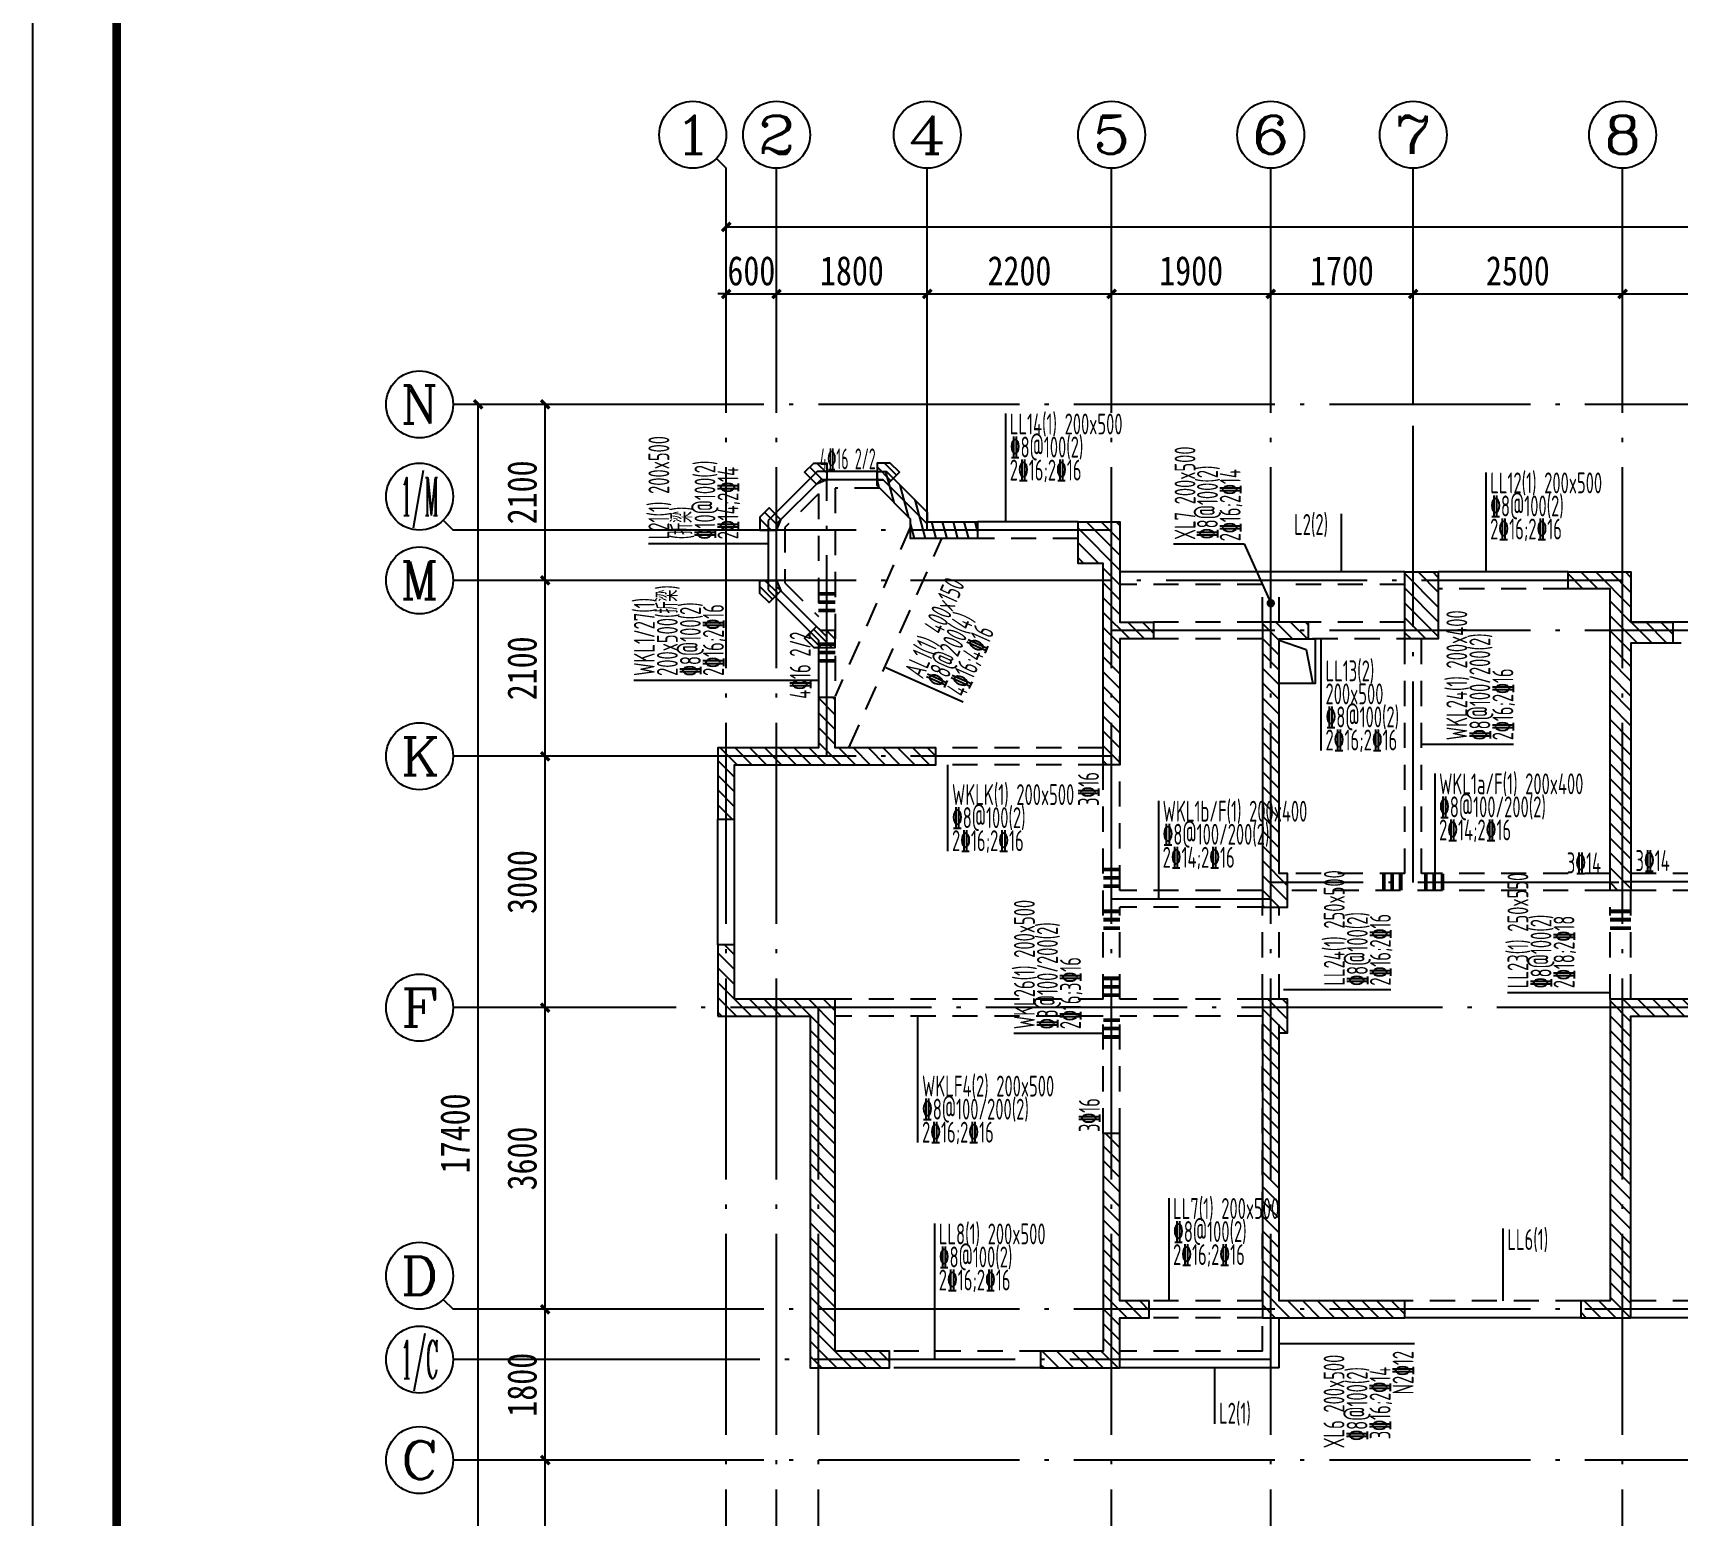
# Model space of a CAD drawing. Extents: x -144902 to 588294, y -160863 to 65494.
# Drawn here: x 528894 to 548533, y -58069 to -40368 of the extents above; entities that cross this region are included whole.
import ezdxf
from ezdxf.enums import TextEntityAlignment as Align

# ---------------------------------------------------------------- set-up
doc = ezdxf.new("R2010")
doc.units = 0
doc.header["$LTSCALE"] = 100
doc.linetypes.add('3', pattern=[5, 3, -2])
doc.linetypes.add('ACAD_ISO04W100', pattern=[30.5, 24, -3, 0.5, -3])
doc.layers.get('0').update_dxf_attribs({"linetype": 'CONTINUOUS'})
doc.layers.get('Defpoints').update_dxf_attribs({"linetype": 'CONTINUOUS'})
for name, color, linetype in [('1508', 2, 'CONTINUOUS'), ('AXIS', 3, 'CONTINUOUS'), ('AXIS_TEXT', 7, 'CONTINUOUS'), ('DOTE', 253, 'ACAD_ISO04W100'), ('GZ', 7, 'CONTINUOUS'), ('HATCH', 254, 'CONTINUOUS'), ('HIDE_BEAMDIMLOCAL', 7, 'CONTINUOUS'), ('HIDE_BEAMDIMMASS', 2, 'CONTINUOUS'), ('P排气道', 232, 'CONTINUOUS'), ('S_BEAMDIMLOCAL', 7, 'CONTINUOUS'), ('S_BEAMDIMMASS', 2, 'CONTINUOUS'), ('tk', 7, 'CONTINUOUS'), ('梁', 4, 'CONTINUOUS'), ('梁虚线', 134, '3'), ('次梁箍筋', 1, 'CONTINUOUS'), ('砼墙', 3, 'CONTINUOUS'), ('门', 174, 'CONTINUOUS'), ('门虚线', 174, '3')]:
    doc.layers.add(name, color=color, linetype=linetype)
doc.styles.add('_HZTXT', font='complex.shx', dxfattribs={"width": 0.7, "bigfont": 'tssdchn.shx'})
doc.styles.add('COMPLEX', font='COMPLEX')
doc.styles.add('DIM_FONT', font='SIMHEI.TTF', dxfattribs={"width": 0.8})
doc.styles.get("Standard").update_dxf_attribs({"font": 'tssdeng.shx', "width": 0.7, "bigfont": 'tssdchn.shx'})
doc.dimstyles.new('_TCH_ARCH&&100', dxfattribs={"dimtxt": 350, "dimasz": 100, "dimexe": 250, "dimexo": 300, "dimgap": 100, "dimtad": 1, "dimdec": 0, "dimzin": 0, "dimdsep": 46, "dimtxsty": 'DIM_FONT', "dimblk": 'ARCHTICK', "dimcen": 0.09, "dimclrt": 7, "dimazin": 2, "dimtfac": 1, "dimtdec": 0, "dimtix": 1, "dimtmove": 2, "dimatfit": 3, "dimfxl": 1, "dimtolj": 1, "dimtzin": 0, "dimarcsym": 0})
pattern_1 = [(135, (163394.02, 96408.73), (88.38835, 88.38835), [])]

# ---------------------------------------------------------------- blocks, each defined once
blk = doc.blocks.new('A1tk')
at = {"layer": 'tk', "color": 5}
blk.add_lwpolyline([(0, 0), (0, 59400), (84100, 59400), (84100, 0)], close=True, dxfattribs=at)
at = {"layer": 'tk', "const_width": 100}
blk.add_lwpolyline([(2500, 1000), (83100, 1000), (83100, 58400), (2500, 58400)], close=True, dxfattribs=at)
blk = doc.blocks.new('_ArchTick')
at = {"color": 0, "linetype": 'ByBlock', "const_width": 0.4}
blk.add_lwpolyline([(-0.5, -0.5), (0.5, 0.5)], dxfattribs=at)
blk = doc.blocks.new('*D1490')
at = {"layer": 'AXIS', "color": 0, "lineweight": -2}
for p, q in [((2761, 9475), (1650, 9475)), ((1900, 6475), (1900, 9475)), ((2761, 6475), (1650, 6475))]:
    blk.add_line(p, q, dxfattribs=at)
at = {"layer": 'Defpoints', "color": 0}
for p in [(1900, 9475), (3061, 9475), (3061, 6475)]:
    blk.add_point(p, dxfattribs=at)
at = {"layer": 'AXIS', "color": 0, "lineweight": -2, "xscale": 100, "yscale": 100, "zscale": 100}
for p, rotation in [((1900, 9475), 90), ((1900, 6475), 270)]:
    blk.add_blockref('_ArchTick', p, dxfattribs=dict(at, rotation=rotation))
at = {"layer": 'AXIS', "color": 7, "insert": (1625, 7975), "char_height": 350, "attachment_point": 5, "rotation": 90, "style": 'DIM_FONT'}
blk.add_mtext('\\A1;3000', dxfattribs=at)
blk = doc.blocks.new('*D1491')
at = {"layer": 'AXIS', "color": 0, "lineweight": -2}
for p, q in [((2761, 11275), (1650, 11275)), ((1900, 9475), (1900, 11275)), ((2761, 9475), (1650, 9475))]:
    blk.add_line(p, q, dxfattribs=at)
at = {"layer": 'Defpoints', "color": 0}
for p in [(1900, 11275), (3061, 11275), (3061, 9475)]:
    blk.add_point(p, dxfattribs=at)
at = {"layer": 'AXIS', "color": 0, "lineweight": -2, "xscale": 100, "yscale": 100, "zscale": 100}
for p, rotation in [((1900, 11275), 90), ((1900, 9475), 270)]:
    blk.add_blockref('_ArchTick', p, dxfattribs=dict(at, rotation=rotation))
at = {"layer": 'AXIS', "color": 7, "insert": (1625, 10375), "char_height": 350, "attachment_point": 5, "rotation": 90, "style": 'DIM_FONT'}
blk.add_mtext('\\A1;1800', dxfattribs=at)
blk = doc.blocks.new('*D1492')
at = {"layer": 'AXIS', "color": 0, "lineweight": -2}
for p, q in [((2761, 14875), (1650, 14875)), ((1900, 11275), (1900, 14875)), ((2761, 11275), (1650, 11275))]:
    blk.add_line(p, q, dxfattribs=at)
at = {"layer": 'Defpoints', "color": 0}
for p in [(1900, 14875), (3061, 14875), (3061, 11275)]:
    blk.add_point(p, dxfattribs=at)
at = {"layer": 'AXIS', "color": 0, "lineweight": -2, "xscale": 100, "yscale": 100, "zscale": 100}
for p, rotation in [((1900, 14875), 90), ((1900, 11275), 270)]:
    blk.add_blockref('_ArchTick', p, dxfattribs=dict(at, rotation=rotation))
at = {"layer": 'AXIS', "color": 7, "insert": (1625, 13075), "char_height": 350, "attachment_point": 5, "rotation": 90, "style": 'DIM_FONT'}
blk.add_mtext('\\A1;3600', dxfattribs=at)
blk = doc.blocks.new('*D1493')
at = {"layer": 'AXIS', "color": 0, "lineweight": -2}
for p, q in [((2761, 17875), (1650, 17875)), ((1900, 14875), (1900, 17875)), ((2761, 14875), (1650, 14875))]:
    blk.add_line(p, q, dxfattribs=at)
at = {"layer": 'Defpoints', "color": 0}
for p in [(1900, 17875), (3061, 17875), (3061, 14875)]:
    blk.add_point(p, dxfattribs=at)
at = {"layer": 'AXIS', "color": 0, "lineweight": -2, "xscale": 100, "yscale": 100, "zscale": 100}
for p, rotation in [((1900, 17875), 90), ((1900, 14875), 270)]:
    blk.add_blockref('_ArchTick', p, dxfattribs=dict(at, rotation=rotation))
at = {"layer": 'AXIS', "color": 7, "insert": (1625, 16375), "char_height": 350, "attachment_point": 5, "rotation": 90, "style": 'DIM_FONT'}
blk.add_mtext('\\A1;3000', dxfattribs=at)
blk = doc.blocks.new('*D1494')
at = {"layer": 'AXIS', "color": 0, "lineweight": -2}
for p, q in [((2761, 19975), (1650, 19975)), ((1900, 17875), (1900, 19975)), ((2761, 17875), (1650, 17875))]:
    blk.add_line(p, q, dxfattribs=at)
at = {"layer": 'Defpoints', "color": 0}
for p in [(1900, 19975), (3061, 19975), (3061, 17875)]:
    blk.add_point(p, dxfattribs=at)
at = {"layer": 'AXIS', "color": 0, "lineweight": -2, "xscale": 100, "yscale": 100, "zscale": 100}
for p, rotation in [((1900, 19975), 90), ((1900, 17875), 270)]:
    blk.add_blockref('_ArchTick', p, dxfattribs=dict(at, rotation=rotation))
at = {"layer": 'AXIS', "color": 7, "insert": (1625, 18925), "char_height": 350, "attachment_point": 5, "rotation": 90, "style": 'DIM_FONT'}
blk.add_mtext('\\A1;2100', dxfattribs=at)
blk = doc.blocks.new('*D1495')
at = {"layer": 'AXIS', "color": 0, "lineweight": -2}
for p, q in [((2761, 22075), (1650, 22075)), ((1900, 19975), (1900, 22075)), ((2761, 19975), (1650, 19975))]:
    blk.add_line(p, q, dxfattribs=at)
at = {"layer": 'Defpoints', "color": 0}
for p in [(1900, 22075), (3061, 22075), (3061, 19975)]:
    blk.add_point(p, dxfattribs=at)
at = {"layer": 'AXIS', "color": 0, "lineweight": -2, "xscale": 100, "yscale": 100, "zscale": 100}
for p, rotation in [((1900, 22075), 90), ((1900, 19975), 270)]:
    blk.add_blockref('_ArchTick', p, dxfattribs=dict(at, rotation=rotation))
at = {"layer": 'AXIS', "color": 7, "insert": (1625, 21025), "char_height": 350, "attachment_point": 5, "rotation": 90, "style": 'DIM_FONT'}
blk.add_mtext('\\A1;2100', dxfattribs=at)
blk = doc.blocks.new('*D1496')
at = {"layer": 'AXIS', "color": 0, "lineweight": -2}
for p, q in [((2761, 22075), (850, 22075)), ((1100, 4675), (1100, 22075)), ((2761, 4675), (850, 4675))]:
    blk.add_line(p, q, dxfattribs=at)
at = {"layer": 'Defpoints', "color": 0}
for p in [(1100, 22075), (3061, 22075, 0), (3061, 4675)]:
    blk.add_point(p, dxfattribs=at)
at = {"layer": 'AXIS', "color": 0, "lineweight": -2, "xscale": 100, "yscale": 100, "zscale": 100}
for p, rotation in [((1100, 22075), 90), ((1100, 4675), 270)]:
    blk.add_blockref('_ArchTick', p, dxfattribs=dict(at, rotation=rotation))
at = {"layer": 'AXIS', "color": 7, "insert": (825, 13375), "char_height": 350, "attachment_point": 5, "rotation": 90, "style": 'DIM_FONT'}
blk.add_mtext('\\A1;17400', dxfattribs=at)
blk = doc.blocks.new('*D1517')
at = {"layer": 'AXIS', "color": 0, "lineweight": -2}
for p, q in [((14761, 22375), (14761, 23643)), ((17761, 22375), (17761, 23643)), ((14761, 23393), (17761, 23393))]:
    blk.add_line(p, q, dxfattribs=at)
at = {"layer": 'Defpoints', "color": 0}
for p in [(17761, 23393), (14761, 22075), (17761, 22075)]:
    blk.add_point(p, dxfattribs=at)
at = {"layer": 'AXIS', "color": 0, "lineweight": -2, "xscale": 100, "yscale": 100, "zscale": 100, "rotation": 180}
blk.add_blockref('_ArchTick', (14761, 23393), dxfattribs=at)
at = {"layer": 'AXIS', "color": 0, "lineweight": -2, "xscale": 100, "yscale": 100, "zscale": 100}
blk.add_blockref('_ArchTick', (17761, 23393), dxfattribs=at)
at = {"layer": 'AXIS', "color": 7, "insert": (16261, 23668), "char_height": 350, "attachment_point": 5, "style": 'DIM_FONT'}
blk.add_mtext('\\A1;3000', dxfattribs=at)
blk = doc.blocks.new('*D1518')
at = {"layer": 'AXIS', "color": 0, "lineweight": -2}
for p, q in [((12261, 22375), (12261, 23643)), ((14761, 22375), (14761, 23643)), ((12261, 23393), (14761, 23393))]:
    blk.add_line(p, q, dxfattribs=at)
at = {"layer": 'Defpoints', "color": 0}
for p in [(14761, 23393), (12261, 22075), (14761, 22075)]:
    blk.add_point(p, dxfattribs=at)
at = {"layer": 'AXIS', "color": 0, "lineweight": -2, "xscale": 100, "yscale": 100, "zscale": 100, "rotation": 180}
blk.add_blockref('_ArchTick', (12261, 23393), dxfattribs=at)
at = {"layer": 'AXIS', "color": 0, "lineweight": -2, "xscale": 100, "yscale": 100, "zscale": 100}
blk.add_blockref('_ArchTick', (14761, 23393), dxfattribs=at)
at = {"layer": 'AXIS', "color": 7, "insert": (13511, 23668), "char_height": 350, "attachment_point": 5, "style": 'DIM_FONT'}
blk.add_mtext('\\A1;2500', dxfattribs=at)
blk = doc.blocks.new('*D1519')
at = {"layer": 'AXIS', "color": 0, "lineweight": -2}
for p, q in [((10561, 22375), (10561, 23643)), ((12261, 22375), (12261, 23643)), ((10561, 23393), (12261, 23393))]:
    blk.add_line(p, q, dxfattribs=at)
at = {"layer": 'Defpoints', "color": 0}
for p in [(12261, 23393), (10561, 22075), (12261, 22075)]:
    blk.add_point(p, dxfattribs=at)
at = {"layer": 'AXIS', "color": 0, "lineweight": -2, "xscale": 100, "yscale": 100, "zscale": 100, "rotation": 180}
blk.add_blockref('_ArchTick', (10561, 23393), dxfattribs=at)
at = {"layer": 'AXIS', "color": 0, "lineweight": -2, "xscale": 100, "yscale": 100, "zscale": 100}
blk.add_blockref('_ArchTick', (12261, 23393), dxfattribs=at)
at = {"layer": 'AXIS', "color": 7, "insert": (11411, 23668), "char_height": 350, "attachment_point": 5, "style": 'DIM_FONT'}
blk.add_mtext('\\A1;1700', dxfattribs=at)
blk = doc.blocks.new('*D1520')
at = {"layer": 'AXIS', "color": 0, "lineweight": -2}
for p, q in [((8661, 22375), (8661, 23643)), ((10561, 22375), (10561, 23643)), ((8661, 23393), (10561, 23393))]:
    blk.add_line(p, q, dxfattribs=at)
at = {"layer": 'Defpoints', "color": 0}
for p in [(10561, 23393), (8661, 22075), (10561, 22075)]:
    blk.add_point(p, dxfattribs=at)
at = {"layer": 'AXIS', "color": 0, "lineweight": -2, "xscale": 100, "yscale": 100, "zscale": 100, "rotation": 180}
blk.add_blockref('_ArchTick', (8661, 23393), dxfattribs=at)
at = {"layer": 'AXIS', "color": 0, "lineweight": -2, "xscale": 100, "yscale": 100, "zscale": 100}
blk.add_blockref('_ArchTick', (10561, 23393), dxfattribs=at)
at = {"layer": 'AXIS', "color": 7, "insert": (9611, 23668), "char_height": 350, "attachment_point": 5, "style": 'DIM_FONT'}
blk.add_mtext('\\A1;1900', dxfattribs=at)
blk = doc.blocks.new('*D1521')
at = {"layer": 'AXIS', "color": 0, "lineweight": -2}
for p, q in [((6461, 22375), (6461, 23643)), ((8661, 22375), (8661, 23643)), ((6461, 23393), (8661, 23393))]:
    blk.add_line(p, q, dxfattribs=at)
at = {"layer": 'Defpoints', "color": 0}
for p in [(8661, 23393), (6461, 22075), (8661, 22075)]:
    blk.add_point(p, dxfattribs=at)
at = {"layer": 'AXIS', "color": 0, "lineweight": -2, "xscale": 100, "yscale": 100, "zscale": 100, "rotation": 180}
blk.add_blockref('_ArchTick', (6461, 23393), dxfattribs=at)
at = {"layer": 'AXIS', "color": 0, "lineweight": -2, "xscale": 100, "yscale": 100, "zscale": 100}
blk.add_blockref('_ArchTick', (8661, 23393), dxfattribs=at)
at = {"layer": 'AXIS', "color": 7, "insert": (7561, 23668), "char_height": 350, "attachment_point": 5, "style": 'DIM_FONT'}
blk.add_mtext('\\A1;2200', dxfattribs=at)
blk = doc.blocks.new('*D1522')
at = {"layer": 'AXIS', "color": 0, "lineweight": -2}
for p, q in [((4661, 22375), (4661, 23643)), ((6461, 22375), (6461, 23643)), ((4661, 23393), (6461, 23393))]:
    blk.add_line(p, q, dxfattribs=at)
at = {"layer": 'Defpoints', "color": 0}
for p in [(6461, 23393), (4661, 22075), (6461, 22075)]:
    blk.add_point(p, dxfattribs=at)
at = {"layer": 'AXIS', "color": 0, "lineweight": -2, "xscale": 100, "yscale": 100, "zscale": 100, "rotation": 180}
blk.add_blockref('_ArchTick', (4661, 23393), dxfattribs=at)
at = {"layer": 'AXIS', "color": 0, "lineweight": -2, "xscale": 100, "yscale": 100, "zscale": 100}
blk.add_blockref('_ArchTick', (6461, 23393), dxfattribs=at)
at = {"layer": 'AXIS', "color": 7, "insert": (5561, 23668), "char_height": 350, "attachment_point": 5, "style": 'DIM_FONT'}
blk.add_mtext('\\A1;1800', dxfattribs=at)
blk = doc.blocks.new('*D1523')
at = {"layer": 'AXIS', "color": 0, "lineweight": -2}
for p, q in [((4061, 22375), (4061, 23643)), ((4661, 22375), (4661, 23643)), ((4061, 23393), (3961, 23393)), ((4061, 23393), (4661, 23393)), ((4661, 23393), (4761, 23393))]:
    blk.add_line(p, q, dxfattribs=at)
at = {"layer": 'Defpoints', "color": 0}
for p in [(4661, 23393), (4061, 22075), (4661, 22075)]:
    blk.add_point(p, dxfattribs=at)
at = {"layer": 'AXIS', "color": 0, "lineweight": -2, "xscale": 100, "yscale": 100, "zscale": 100}
blk.add_blockref('_ArchTick', (4061, 23393), dxfattribs=at)
at = {"layer": 'AXIS', "color": 0, "lineweight": -2, "xscale": 100, "yscale": 100, "zscale": 100, "rotation": 180}
blk.add_blockref('_ArchTick', (4661, 23393), dxfattribs=at)
at = {"layer": 'AXIS', "color": 7, "insert": (4361, 23668), "char_height": 350, "attachment_point": 5, "style": 'DIM_FONT'}
blk.add_mtext('\\A1;600', dxfattribs=at)
blk = doc.blocks.new('*D1524')
at = {"layer": 'AXIS', "color": 0, "lineweight": -2}
for p, q in [((4061, 22375), (4061, 24443)), ((43161, 22375), (43161, 24443)), ((4061, 24193), (43161, 24193))]:
    blk.add_line(p, q, dxfattribs=at)
at = {"layer": 'Defpoints', "color": 0}
for p in [(43161, 24193), (4061, 22075), (43161, 22075)]:
    blk.add_point(p, dxfattribs=at)
at = {"layer": 'AXIS', "color": 0, "lineweight": -2, "xscale": 100, "yscale": 100, "zscale": 100, "rotation": 180}
blk.add_blockref('_ArchTick', (4061, 24193), dxfattribs=at)
at = {"layer": 'AXIS', "color": 0, "lineweight": -2, "xscale": 100, "yscale": 100, "zscale": 100}
blk.add_blockref('_ArchTick', (43161, 24193), dxfattribs=at)
at = {"layer": 'AXIS', "color": 7, "insert": (23611, 24468), "char_height": 350, "attachment_point": 5, "style": 'DIM_FONT'}
blk.add_mtext('\\A1;39100', dxfattribs=at)
blk = doc.blocks.new('_AXISO')
blk.add_circle((0, 0), 0.5)
at = {"layer": 'AXIS_TEXT', "style": 'COMPLEX', "width": 1.041667}
blk.add_attdef('A', text='', height=0.56, dxfattribs=at).set_placement((-0.25, -0.28), (0.25, -0.28), align=Align.FIT)
blk = doc.blocks.new('2012120710010639')
at = {"layer": 'P排气道', "linetype": 'ByBlock', "elevation": 0}
blk.add_lwpolyline([(27585, 5385), (27585, 5915), (27155, 5915), (27155, 5385)], close=True, dxfattribs=at)
blk.add_lwpolyline([(27585, 5900), (27262, 5789), (27185, 5400)], dxfattribs=at)
blk = doc.blocks.new('2012122620434072')
at = {"layer": 'HATCH'}
h = blk.add_hatch(dxfattribs=at)
h.set_pattern_fill('ANSI31', color=256, scale=30, style=0)
h.set_pattern_definition([(135, (177738.75, -2079.77), (67.35192, 67.35192), [])])
h.paths.add_polyline_path([(5137.3, 21123.1), (4995.9, 21264.5), (5105.9, 21374.6), (5261.6, 21374.6), (5261.6, 21174.6)])
h.paths.add_polyline_path([(5137.3, 19426.1), (4995.9, 19284.6), (5105.9, 19174.6), (5361.4, 19174.6), (5361.4, 19374.6), (5188.8, 19374.6)])
h.paths.add_polyline_path([(4713, 19850.3), (4571.6, 19708.9), (4461.6, 19819), (4461.6, 19974.6), (4661.6, 19974.6), (4693.3, 19898)])
h.paths.add_polyline_path([(4713, 20698.9), (4571.6, 20840.3), (4461.6, 20730.2), (4461.6, 20574.6), (4661.6, 20574.6), (4687.2, 20636.7)])
h.paths.add_polyline_path([(5985.8, 21123.1), (6127.3, 21264.5), (6017.2, 21374.6), (5861.6, 21374.6), (5861.6, 21174.6), (5934.4, 21174.6)])
h.paths.add_polyline_path([(23061.4, 4775), (22461.4, 4775), (22461.4, 4575), (23261.4, 4575), (23261.4, 5075), (23061.4, 5075)])
h.paths.add_polyline_path([(19461.4, 5075), (19461.4, 4575), (20261.4, 4575), (20261.4, 4775), (19661.4, 4775), (19661.4, 5075)])
h.paths.add_polyline_path([(25661.4, 4775), (26261.4, 4775), (26261.4, 4575), (25461.4, 4575), (25461.4, 5075), (25661.4, 5075)])
h.paths.add_polyline_path([(29261.4, 5075), (29261.4, 4575), (28461.4, 4575), (28461.4, 4775), (29061.4, 4775), (29061.4, 5075)])
h = blk.add_hatch(dxfattribs=at)
h.set_pattern_fill('ANSI31', color=256, scale=1000, angle=30, style=0)
h.set_pattern_definition([(105, (163394.02, 96408.73), (120.74073, 32.35238), [])])
h.paths.add_polyline_path([(7061.4, 20675), (7061.4, 20475), (6261.4, 20475), (6261.4, 20706.6), (5861.6, 21106.4), (5861.6, 21275), (5975.8, 21275), (6461.4, 20789.4), (6461.4, 20675)])
h = blk.add_hatch(dxfattribs=at)
h.set_pattern_fill('ANSI31', color=256, scale=1000, style=0)
h.set_pattern_definition(pattern_1)
h.paths.add_polyline_path([(8561.4, 17775), (8561.4, 20175), (8261.4, 20175), (8261.4, 20675), (8761.4, 20675), (8761.4, 19475), (9161.4, 19475), (9161.4, 19275), (8761.4, 19275), (8761.4, 17775)])
h = blk.add_hatch(dxfattribs=at)
h.set_pattern_fill('ANSI31', color=256, scale=1000, style=0)
h.set_pattern_definition(pattern_1)
h.paths.add_polyline_path([(12161.4, 20075.2), (12561.4, 20075.2), (12561.4, 19275.2), (12161.4, 19275.2)])
h = blk.add_hatch(dxfattribs=at)
h.set_pattern_fill('ANSI31', color=256, scale=1000, style=0)
h.set_pattern_definition(pattern_1)
h.paths.add_polyline_path([(15361.4, 19475), (15361.4, 19225), (14861.4, 19225), (14861.4, 16275), (14611.4, 16275), (14611.4, 19875.2), (14111.4, 19875.2), (14111.4, 20075.2), (14861.4, 20075.2), (14861.4, 19475)])
h = blk.add_hatch(dxfattribs=at)
h.set_pattern_fill('ANSI31', color=256, scale=1000, style=0)
h.set_pattern_definition(pattern_1)
h.paths.add_polyline_path([(11011.4, 19275), (11011.4, 19475), (10461.4, 19475), (10461.4, 16075), (10761.4, 16075), (10761.4, 16475), (10661.4, 16475), (10661.4, 19275)])
h = blk.add_hatch(dxfattribs=at)
h.set_pattern_fill('ANSI31', color=256, scale=1000, style=0)
h.set_pattern_definition(pattern_1)
h.paths.add_polyline_path([(5161.4, 18575), (5161.4, 17975), (3961.4, 17975), (3961.4, 17125), (4161.4, 17125), (4161.4, 17775), (6561.4, 17775), (6561.4, 17975), (5361.4, 17975), (5361.4, 18575)])
h = blk.add_hatch(dxfattribs=at)
h.set_pattern_fill('ANSI31', color=256, scale=1000, style=0)
h.set_pattern_definition(pattern_1)
h.paths.add_polyline_path([(3961.4, 14775), (5061.4, 14775), (5061.4, 10575), (6011.4, 10575), (6011.4, 10775), (5361.4, 10775), (5361.4, 14975), (4161.4, 14975), (4161.4, 15625), (3961.4, 15625)])
h = blk.add_hatch(dxfattribs=at)
h.set_pattern_fill('ANSI31', color=256, scale=1000, style=0)
h.set_pattern_definition(pattern_1)
h.paths.add_polyline_path([(10461.4, 11175), (12161.4, 11175), (12161.4, 11375), (10661.4, 11375), (10661.4, 14575), (10761.4, 14575), (10761.4, 14975), (10461.4, 14975)])
h = blk.add_hatch(dxfattribs=at)
h.set_pattern_fill('ANSI31', color=256, scale=1000, style=0)
h.set_pattern_definition(pattern_1)
h.paths.add_polyline_path([(14861.4, 11175), (14861.4, 14775), (16261.4, 14775), (16261.4, 14975), (14611.4, 14975), (14611.4, 11375), (14261.4, 11375), (14261.4, 11175)])
h = blk.add_hatch(dxfattribs=at)
h.set_pattern_fill('ANSI31', color=256, scale=1000, style=0)
h.set_pattern_definition(pattern_1)
h.paths.add_polyline_path([(7811.4, 10575), (8761.4, 10575), (8761.4, 11175), (9111.4, 11175), (9111.4, 11375), (8761.4, 11375), (8761.4, 13375), (8561.4, 13375), (8561.4, 10775), (7811.4, 10775)])
at = {"layer": 'AXIS'}
for p, q in [((3944.2, 25009.8, 0), (4061.4, 24892.7, 0)), ((4061.4, 22075, 0), (4061.4, 24892.7, 0)), ((4661.4, 22075, 0), (4661.4, 24892.7, 0)), ((6461.4, 22075, 0), (6461.4, 24892.7, 0)), ((8661.4, 22075, 0), (8661.4, 24892.7, 0)), ((10561.4, 22075, 0), (10561.4, 24892.7, 0)), ((12261.4, 22075, 0), (12261.4, 24892.7, 0)), ((14761.4, 22075, 0), (14761.4, 24892.7, 0)), ((3461.4, 22075, 0), (800, 22075, 0)), ((682.8, 20692.2, 0), (800, 20575, 0)), ((3461.4, 20575, 0), (800, 20575, 0)), ((3461.4, 19975, 0), (800, 19975, 0)), ((3461.4, 17875, 0), (800, 17875, 0)), ((3461.4, 14875, 0), (800, 14875, 0)), ((682.8, 11392.2, 0), (800, 11275, 0)), ((3461.4, 11275, 0), (800, 11275, 0)), ((3461.4, 10675, 0), (800, 10675, 0)), ((3461.4, 9475, 0), (800, 9475, 0))]:
    blk.add_line(p, q, dxfattribs=at)
at = {"layer": 'DOTE'}
for p, q in [((4061.4, 3675, 0), (4061.4, 23075, 0)), ((4661.4, 3675, 0), (4661.4, 23075, 0)), ((6461.4, 20575, 0), (6461.4, 23075, 0)), ((8661.4, 3675, 0), (8661.4, 23075, 0)), ((10561.4, 3675, 0), (10561.4, 23075, 0)), ((12261.4, 16369.6, 0), (12261.4, 23075, 0)), ((14761.4, 3675, 0), (14761.4, 23075, 0)), ((44161.4, 22075, 0), (3061.4, 22075, 0)), ((5188.8, 21175, 0), (4661.4, 20647.6, 0)), ((5934.4, 21175, 0), (5188.8, 21175, 0)), ((5261.4, 17875, 0), (5261.4, 21175, 0)), ((5934.4, 21175, 0), (6461.4, 20648)), ((8661.4, 20575, 0), (3061.4, 20575, 0)), ((14761.4, 19975, 0), (3061.4, 19975, 0)), ((4661.4, 19902.4, 0), (5261.4, 19302.4, 0)), ((44161.4, 19375, 0), (8661.4, 19375, 0)), ((8661.4, 17875, 0), (3061.4, 17875, 0)), ((14715.2, 16369.6, 0), (10561.4, 16369.6, 0)), ((20061.4, 16375, 0), (14761.4, 16375, 0)), ((10561.4, 16169.6, 0), (8661.4, 16169.6, 0)), ((33961.4, 14875, 0), (3461.4, 14875, 0)), ((5161.4, 3675, 0), (5161.4, 14875, 0)), ((44161.4, 11275, 0), (3061.4, 11275, 0)), ((10561.4, 10675, 0), (3061.4, 10675, 0)), ((44161.4, 9475, 0), (3061.4, 9475, 0))]:
    blk.add_line(p, q, dxfattribs=at)
at = {"layer": 'GZ'}
for points in [[(5137.3, 21123.1), (4995.9, 21264.5), (5105.9, 21374.6), (5261.6, 21374.6), (5261.6, 21174.6), (5137.3, 21123.1)], [(5985.8, 21123.1), (6127.3, 21264.5), (6017.2, 21374.6), (5861.6, 21374.6), (5861.6, 21174.6), (5934.4, 21174.6)], [(4713, 20698.9), (4571.6, 20840.3), (4461.6, 20730.2), (4461.6, 20574.6), (4661.6, 20574.6), (4687.2, 20636.7)], [(4713, 19850.3), (4571.6, 19708.9), (4461.6, 19819), (4461.6, 19974.6), (4661.6, 19974.6), (4693.3, 19898)], [(5137.3, 19426.1), (4995.9, 19284.6), (5105.9, 19174.6), (5361.4, 19174.6), (5361.4, 19374.6), (5188.8, 19374.6)]]:
    blk.add_lwpolyline(points, close=True, dxfattribs=at)
at = {"layer": '梁'}
for p, q in [((5147.4, 21275, 0), (4561.6, 20689.2, 0)), ((5861.6, 21275, 0), (5147.4, 21275, 0)), ((4561.6, 20689.2, 0), (4561.6, 19860.8, 0)), ((8261.4, 20675), (7061.4, 20675)), ((10561.4, 20075.2), (8761.4, 20075.2)), ((12161.4, 20075.2), (10561.4, 20075.2)), ((14111.4, 20075.2), (12561.4, 20075.2)), ((4561.6, 19860.8, 0), (5161.4, 19261, 0)), ((17461.4, 19475), (14861.4, 19475)), ((5161.4, 19261, 0), (5161.4, 18575, 0)), ((10661.4, 10575), (10661.4, 11175)), ((14261.4, 11175), (12161.4, 11175)), ((16161.4, 11175), (14861.4, 11175)), ((7861.4, 10575), (6061.4, 10575)), ((10661.4, 10575), (8761.4, 10575))]:
    blk.add_line(p, q, dxfattribs=at)
at = {"layer": '梁虚线'}
for p, q in [((5892.9, 21075, 0), (5361.4, 21075, 0)), ((5361.4, 21075, 0), (5361.4, 18575, 0)), ((5161.4, 21006.2, 0), (4761.6, 20606.4, 0)), ((5161.4, 21006.2, 0), (5161.4, 19543.8, 0)), ((4761.6, 20606.4, 0), (4761.6, 19943.6, 0)), ((8261.4, 20475), (7061.4, 20475)), ((4761.6, 19943.6, 0), (5161.4, 19543.8, 0)), ((10461.4, 19925.2), (8761.4, 19925.2)), ((10461.4, 19475), (10461.4, 19925.2)), ((12161.4, 19925.2), (10661.4, 19925.2)), ((10661.4, 19475), (10661.4, 19925.2)), ((14111.4, 19875.2), (12561.4, 19875.2)), ((10461.4, 19475), (9161.4, 19475)), ((12161.4, 19475), (11011.4, 19475)), ((10461.4, 19275), (9161.4, 19275)), ((12361.4, 19275), (11011.4, 19275)), ((12161.4, 16475), (12161.4, 19275)), ((12361.4, 16475), (12361.4, 19275)), ((17461.4, 19225, 0), (14861.4, 19225, 0)), ((8561.4, 17975), (6561.4, 17975)), ((8761.4, 16275), (8761.4, 17875)), ((8561.4, 17775), (6561.4, 17775)), ((8561.4, 14975), (8561.4, 17775)), ((12161.4, 16475), (10661.4, 16475)), ((14611.4, 16475), (12361.4, 16475)), ((17661.4, 16475), (14861.4, 16475)), ((10461.4, 16275), (8761.4, 16275)), ((14611.4, 16275), (10761.4, 16275)), ((17661.4, 16275), (14861.4, 16275)), ((14861.4, 14975), (14861.4, 16275)), ((8761.4, 14975), (8761.4, 16075)), ((10461.4, 16075), (8761.4, 16075)), ((10461.4, 14975), (10461.4, 16075)), ((10661.4, 14975), (10661.4, 16075)), ((14611.4, 14975), (14611.4, 16075)), ((8561.4, 14975), (5361.4, 14975)), ((10461.4, 14975), (8761.4, 14975)), ((8561.4, 14775), (5361.4, 14775)), ((8561.4, 13375), (8561.4, 14775)), ((10461.4, 14775), (8761.4, 14775)), ((8761.4, 13375), (8761.4, 14775)), ((10461.4, 11375), (10461.4, 14775)), ((10661.4, 11375), (10661.4, 14875)), ((10461.4, 11375), (9111.4, 11375)), ((14261.4, 11375), (12161.4, 11375)), ((16161.4, 11375), (14861.4, 11375)), ((10461.4, 11175), (9111.4, 11175)), ((10461.4, 10775), (10461.4, 11175)), ((7861.4, 10775), (6061.4, 10775)), ((10461.4, 10775), (8761.4, 10775))]:
    blk.add_line(p, q, dxfattribs=at)
at = {"layer": '砼墙'}
for points in [[(7061.4, 20675), (7061.4, 20475), (6261.4, 20475), (6261.4, 20706.6), (5861.6, 21106.4), (5861.6, 21275), (5975.8, 21275), (6461.4, 20789.4), (6461.4, 20675)], [(8561.4, 17775), (8561.4, 20175), (8261.4, 20175), (8261.4, 20675), (8761.4, 20675), (8761.4, 19475), (9161.4, 19475), (9161.4, 19275), (8761.4, 19275), (8761.4, 17775)], [(12161.4, 20075.2), (12561.4, 20075.2), (12561.4, 19275.2), (12161.4, 19275.2)], [(11011.4, 19275), (11011.4, 19475), (10461.4, 19475), (10461.4, 16075), (10761.4, 16075), (10761.4, 16475), (10661.4, 16475), (10661.4, 19275)], [(5161.4, 18575), (5161.4, 17975), (3961.4, 17975), (3961.4, 17125), (4161.4, 17125), (4161.4, 17775), (6561.4, 17775), (6561.4, 17975), (5361.4, 17975), (5361.4, 18575)], [(3961.4, 14775), (5061.4, 14775), (5061.4, 10575), (6011.4, 10575), (6011.4, 10775), (5361.4, 10775), (5361.4, 14975), (4161.4, 14975), (4161.4, 15625), (3961.4, 15625)], [(10461.4, 11175), (12161.4, 11175), (12161.4, 11375), (10661.4, 11375), (10661.4, 14575), (10761.4, 14575), (10761.4, 14975), (10461.4, 14975)], [(14861.4, 11175), (14861.4, 14775), (16261.4, 14775), (16261.4, 14975), (14611.4, 14975), (14611.4, 11375), (14261.4, 11375), (14261.4, 11175)], [(7811.4, 10575), (8761.4, 10575), (8761.4, 11175), (9111.4, 11175), (9111.4, 11375), (8761.4, 11375), (8761.4, 13375), (8561.4, 13375), (8561.4, 10775), (7811.4, 10775)]]:
    blk.add_lwpolyline(points, close=True, dxfattribs=at)
at = {"layer": '砼墙', "elevation": 0}
blk.add_lwpolyline([(15361.4, 19475), (15361.4, 19225), (14861.4, 19225), (14861.4, 16275), (14611.4, 16275), (14611.4, 19875.2), (14111.4, 19875.2), (14111.4, 20075.2), (14861.4, 20075.2), (14861.4, 19475)], close=True, dxfattribs=at)
at = {"layer": '门'}
for p, q in [((3961.4, 15625), (3961.4, 17125)), ((4161.4, 15625), (4161.4, 17125))]:
    blk.add_line(p, q, dxfattribs=at)
at = {"layer": '门虚线'}
for p, q in [((3961.4, 15625), (3961.4, 17125)), ((4161.4, 15625), (4161.4, 17125))]:
    blk.add_line(p, q, dxfattribs=at)
at = {"layer": 'AXIS'}
ref = blk.add_blockref('_AXISO', (3661.4, 25292.7, 0), dxfattribs=dict(at, xscale=800, yscale=800, zscale=800))
ref.add_attrib('A', '1', dxfattribs={"layer": 'AXIS_TEXT', "height": 452.5, "style": '_HZTXT', "width": 2.333333}).set_placement((3435.1, 25066.4, 0), (3887.6, 25066.4, 0), align=Align.FIT)
ref = blk.add_blockref('_AXISO', (4661.4, 25292.7, 0), dxfattribs=dict(at, xscale=800, yscale=800, zscale=800))
ref.add_attrib('A', '2', dxfattribs={"layer": 'AXIS_TEXT', "height": 452.5, "style": '_HZTXT', "width": 1.5}).set_placement((4435.1, 25066.4, 0), (4887.6, 25066.4, 0), align=Align.FIT)
ref = blk.add_blockref('_AXISO', (6461.4, 25292.7, 0), dxfattribs=dict(at, xscale=800, yscale=800, zscale=800))
ref.add_attrib('A', '4', dxfattribs={"layer": 'AXIS_TEXT', "height": 452.5, "style": '_HZTXT', "width": 1.3125}).set_placement((6235.1, 25066.4, 0), (6687.6, 25066.4, 0), align=Align.FIT)
ref = blk.add_blockref('_AXISO', (8661.4, 25292.7, 0), dxfattribs=dict(at, xscale=800, yscale=800, zscale=800))
ref.add_attrib('A', '5', dxfattribs={"layer": 'AXIS_TEXT', "height": 452.5, "style": '_HZTXT', "width": 1.5}).set_placement((8435.1, 25066.4, 0), (8887.6, 25066.4, 0), align=Align.FIT)
ref = blk.add_blockref('_AXISO', (10561.4, 25292.7, 0), dxfattribs=dict(at, xscale=800, yscale=800, zscale=800))
ref.add_attrib('A', '6', dxfattribs={"layer": 'AXIS_TEXT', "height": 452.5, "style": '_HZTXT', "width": 1.5}).set_placement((10335.1, 25066.4, 0), (10787.6, 25066.4, 0), align=Align.FIT)
ref = blk.add_blockref('_AXISO', (12261.4, 25292.7, 0), dxfattribs=dict(at, xscale=800, yscale=800, zscale=800))
ref.add_attrib('A', '7', dxfattribs={"layer": 'AXIS_TEXT', "height": 452.5, "style": '_HZTXT', "width": 1.5}).set_placement((12035.1, 25066.4, 0), (12487.6, 25066.4, 0), align=Align.FIT)
ref = blk.add_blockref('_AXISO', (14761.4, 25292.7, 0), dxfattribs=dict(at, xscale=800, yscale=800, zscale=800))
ref.add_attrib('A', '8', dxfattribs={"layer": 'AXIS_TEXT', "height": 452.5, "style": '_HZTXT', "width": 1.5}).set_placement((14535.1, 25066.4, 0), (14987.6, 25066.4, 0), align=Align.FIT)
ref = blk.add_blockref('_AXISO', (400, 22075, 0), dxfattribs=dict(at, xscale=800, yscale=800, zscale=800))
ref.add_attrib('A', 'N', dxfattribs={"layer": 'AXIS_TEXT', "height": 452.5, "style": '_HZTXT', "width": 1.105263}).set_placement((173.7, 21848.7, 0), (626.3, 21848.7, 0), align=Align.FIT)
ref = blk.add_blockref('_AXISO', (400, 20975, 0), dxfattribs=dict(at, xscale=800, yscale=800, zscale=800))
ref.add_attrib('A', '1/M', dxfattribs={"layer": 'AXIS_TEXT', "height": 452.55, "style": '_HZTXT', "width": 0.362069}).set_placement((173.7, 20748.7, 0), (626.3, 20748.7, 0), align=Align.FIT)
ref = blk.add_blockref('_AXISO', (400, 19975, 0), dxfattribs=dict(at, xscale=800, yscale=800, zscale=800))
ref.add_attrib('A', 'M', dxfattribs={"layer": 'AXIS_TEXT', "height": 452.5, "style": '_HZTXT'}).set_placement((173.7, 19748.7, 0), (626.3, 19748.7, 0), align=Align.FIT)
ref = blk.add_blockref('_AXISO', (400, 17875, 0), dxfattribs=dict(at, xscale=800, yscale=800, zscale=800))
ref.add_attrib('A', 'K', dxfattribs={"layer": 'AXIS_TEXT', "height": 452.5, "style": '_HZTXT', "width": 1.105263}).set_placement((173.7, 17648.7, 0), (626.3, 17648.7, 0), align=Align.FIT)
ref = blk.add_blockref('_AXISO', (400, 14875, 0), dxfattribs=dict(at, xscale=800, yscale=800, zscale=800))
ref.add_attrib('A', 'F', dxfattribs={"layer": 'AXIS_TEXT', "height": 452.5, "style": '_HZTXT', "width": 1.3125}).set_placement((173.7, 14648.7, 0), (626.3, 14648.7, 0), align=Align.FIT)
ref = blk.add_blockref('_AXISO', (400, 11675, 0), dxfattribs=dict(at, xscale=800, yscale=800, zscale=800))
ref.add_attrib('A', 'D', dxfattribs={"layer": 'AXIS_TEXT', "height": 452.5, "style": '_HZTXT', "width": 1.235294}).set_placement((173.7, 11448.7, 0), (626.3, 11448.7, 0), align=Align.FIT)
ref = blk.add_blockref('_AXISO', (400, 10675, 0), dxfattribs=dict(at, xscale=800, yscale=800, zscale=800))
ref.add_attrib('A', '1/C', dxfattribs={"layer": 'AXIS_TEXT', "height": 452.55, "style": '_HZTXT', "width": 0.403846}).set_placement((173.7, 10448.7, 0), (626.3, 10448.7, 0), align=Align.FIT)
ref = blk.add_blockref('_AXISO', (400, 9475, 0), dxfattribs=dict(at, xscale=800, yscale=800, zscale=800))
ref.add_attrib('A', 'C', dxfattribs={"layer": 'AXIS_TEXT', "height": 452.5, "style": '_HZTXT', "width": 1.4}).set_placement((173.7, 9248.7, 0), (626.3, 9248.7, 0), align=Align.FIT)
at = {"layer": 'HIDE_BEAMDIMMASS', "xscale": -1}
blk.add_blockref('2012120710010639', (38246.4, 13360, 0), dxfattribs=at)
at = {"layer": 'AXIS'}
for p1, p2, distance, picture, middle in [((4061.4, 22075, 0), (43161.4, 22075, 0), 2117.7, '*D1524', (23611.4, 24467.7, 0)), ((4061.4, 22075, 0), (4661.4, 22075, 0), 1317.7, '*D1523', (4361.4, 23667.7, 0)), ((4661.4, 22075, 0), (6461.4, 22075, 0), 1317.7, '*D1522', (5561.4, 23667.7, 0)), ((6461.4, 22075, 0), (8661.4, 22075, 0), 1317.7, '*D1521', (7561.4, 23667.7, 0)), ((8661.4, 22075, 0), (10561.4, 22075, 0), 1317.7, '*D1520', (9611.4, 23667.7, 0)), ((10561.4, 22075, 0), (12261.4, 22075, 0), 1317.7, '*D1519', (11411.4, 23667.7, 0)), ((12261.4, 22075, 0), (14761.4, 22075, 0), 1317.7, '*D1518', (13511.4, 23667.7, 0)), ((14761.4, 22075, 0), (17761.4, 22075, 0), 1317.7, '*D1517', (16261.4, 23667.7, 0)), ((3061.4, 4675, 0), (3061.4, 22075, 0), 1961.4, '*D1496', (825, 13375, 0)), ((3061.4, 19975, 0), (3061.4, 22075, 0), 1161.4, '*D1495', (1625, 21025, 0)), ((3061.4, 17875, 0), (3061.4, 19975, 0), 1161.4, '*D1494', (1625, 18925, 0)), ((3061.4, 14875, 0), (3061.4, 17875, 0), 1161.4, '*D1493', (1625, 16375, 0)), ((3061.4, 11275, 0), (3061.4, 14875, 0), 1161.4, '*D1492', (1625, 13075, 0)), ((3061.4, 9475, 0), (3061.4, 11275, 0), 1161.4, '*D1491', (1625, 10375, 0)), ((3061.4, 6475, 0), (3061.4, 9475, 0), 1161.4, '*D1490', (1625, 7975, 0))]:
    dim = blk.add_aligned_dim(p1=p1, p2=p2, distance=distance, dimstyle='_TCH_ARCH&&100', dxfattribs=at)
    dim.commit()
    dim.dimension.update_dxf_attribs({"geometry": picture, "text_midpoint": middle})

msp = doc.modelspace()

# ---------------------------------------------------------------- linework, layer by layer
at = {"layer": 'HIDE_BEAMDIMMASS'}
for p, q in [((536241.872, -46461.805), (537671.332, -46461.805)), ((542511.382, -46463.934), (543352.83, -46463.934)), ((543352.83, -46463.934), (543671.124, -47174.258, 0)), ((536067.818, -48091.742), (538273.331, -48091.742)), ((540000.235, -48354.834), (539074.815, -47943.536)), ((546567.107, -48859.063), (545471.124, -48859.063)), ((545104.227, -51788.92), (543821.124, -51788.92)), ((546496.85, -51819.101), (547721.124, -51819.101)), ((540604.983, -52307.508), (541671.124, -52307.508)), ((545387.525, -56013.563), (543771.124, -56013.563))]:
    msp.add_line(p, q, dxfattribs=at)
at = {"layer": 'HIDE_BEAMDIMMASS', "const_width": 50, "elevation": 0}
msp.add_lwpolyline([(543696.124, -47174.258, -1), (543646.124, -47174.258, -1)], format="xyb", close=True, dxfattribs=at)
at = {"layer": 'S_BEAMDIMMASS'}
for p, q in [((540505.471, -44910.104), (540505.471, -46201.149)), ((546240.323, -45613.449), (546240.323, -46800.988)), ((544512.992, -46109.301), (544512.992, -46800.988)), ((544274.572, -48931.46), (544274.572, -47601.149)), ((539815.428, -50133.356), (539815.428, -49101.148)), ((545629.997, -49204.975), (545629.997, -50601.149)), ((542329.819, -49531.63), (542329.819, -50706.557)), ((539457.861, -53612.222), (539457.856, -52101.156)), ((542454.628, -54273.33), (542454.619, -55501.15)), ((539657.876, -54576.658), (539657.876, -56201.149)), ((546443.173, -54635.908), (546443.173, -55501.159)), ((543004.026, -56966.127), (543004.026, -56301.149))]:
    msp.add_line(p, q, dxfattribs=at)
at = {"layer": '梁虚线'}
for p, q in [((539371.124, -46258.716, 0), (538471.123, -48283.719, 0)), ((538634.437, -48901.148), (539745.544, -46401.159, 0))]:
    msp.add_line(p, q, dxfattribs=at)
at = {"layer": '次梁箍筋', "const_width": 44.9, "elevation": 0}
for points in [[(538471.125, -47061.678), (538271.125, -47061.678)], [(538471.125, -47161.678), (538271.125, -47161.678)], [(538471.125, -47261.678), (538271.125, -47261.678)], [(538471.124, -47661.678), (538271.124, -47661.678)], [(538471.124, -47761.678), (538271.124, -47761.678)], [(538471.124, -47861.678), (538271.124, -47861.678)]]:
    msp.add_lwpolyline(points, dxfattribs=at)
at = {"layer": '次梁箍筋', "const_width": 44.9}
for points in [[(541871.124, -50351.149), (541671.124, -50351.149)], [(541871.124, -50451.149), (541671.124, -50451.149)], [(545021.124, -50401.149), (545021.124, -50601.149)], [(545121.124, -50401.149), (545121.124, -50601.149)], [(545221.124, -50401.149), (545221.124, -50601.149)], [(545521.124, -50401.149), (545521.124, -50601.149)], [(545621.124, -50401.149), (545621.124, -50601.149)], [(545721.124, -50401.149), (545721.124, -50601.149)], [(541871.124, -50551.149), (541671.124, -50551.149)], [(541871.124, -50851.149), (541671.124, -50851.149)], [(547971.124, -50851.149), (547721.124, -50851.149)], [(541871.124, -50951.149), (541671.124, -50951.149)], [(541871.124, -51051.149), (541671.124, -51051.149)], [(547971.124, -50951.149), (547721.124, -50951.149)], [(547971.124, -51051.149), (547721.124, -51051.149)], [(541871.124, -51651.159), (541671.124, -51651.159)], [(541871.124, -51751.159), (541671.124, -51751.159)], [(541871.124, -51851.159), (541671.124, -51851.159)], [(541871.124, -52151.159), (541671.124, -52151.159)], [(541871.124, -52251.159), (541671.124, -52251.159)], [(541871.124, -52351.159), (541671.124, -52351.159)]]:
    msp.add_lwpolyline(points, dxfattribs=at)

# ---------------------------------------------------------------- block references
at = {"layer": '1508', "rotation": 270}
msp.add_blockref('A1tk', (528894.134, -844.592), dxfattribs=at)
at = {"layer": 'AXIS'}
msp.add_blockref('2012122620434072', (533109.766, -66876.159), dxfattribs=at)

# ---------------------------------------------------------------- texts
at = {"layer": 'HIDE_BEAMDIMLOCAL', "width": 0.6}
for s, p in [('4%%13216 2/2', (538178.644, -48314.881)), ('3%%13216 ', (541620.002, -49593.691)), ('3%%13216 ', (541630.131, -53485.617))]:
    msp.add_text(s, height=250, rotation=90, dxfattribs=at).set_placement(p)
at = {"layer": 'HIDE_BEAMDIMMASS', "width": 0.6}
for s, rotation, p in [('L21(1) 200x500', 90, (536491.872, -46411.804)), ('XL7 200x500', 90, (542772.534, -46417.543)), ('%%13210@100(2)', 90, (537041.872, -46411.804)), ('2%%13214;2%%13214', 90, (537316.872, -46411.804)), ('%%1328@100(2)', 90, (543040.281, -46409.351)), ('2%%13216;2%%13214', 90, (543311.827, -46433.929)), ('(折梁)', 90, (536766.872, -46411.804)), ('AL1(1) 400x150', 66.037511, (539517.945, -48085.767)), ('WKL1/27(1)', 90, (536317.818, -48041.741)), ('200x500(折梁)', 90, (536592.818, -48041.741)), ('%%1328@100(2)', 90, (536867.818, -48041.741)), ('2%%13216;2%%13216', 90, (537142.818, -48041.741)), ('%%1328@200(4)', 66.037511, (539769.243, -48197.455)), ('WKL24(1) 200x400', 90, (546017.107, -48809.063)), ('4%%13216;4%%13216', 66.037511, (540020.542, -48309.143)), ('%%1328@100/200(2)', 90, (546292.107, -48809.063)), ('2%%13216;2%%13216', 90, (546567.107, -48809.063)), ('LL24(1) 250x500', 90, (544554.227, -51738.92)), ('LL23(1) 250x550', 90, (546746.85, -51769.1)), ('WKL26(1) 200x500', 90, (540854.983, -52257.507)), ('%%1328@100/200(2)', 90, (541129.983, -52257.507)), ('%%1328@100(2)', 90, (544829.227, -51738.92)), ('2%%13216;2%%13216', 90, (545104.227, -51738.92)), ('%%1328@100(2)', 90, (547021.85, -51769.1)), ('2%%13218;2%%13218', 90, (547296.85, -51769.1)), ('2%%13216;3%%13216', 90, (541404.983, -52257.507)), ('XL6 200x500', 90, (544551.012, -57260.868)), ('N2%%13212', 90, (545376.012, -56616.527)), ('%%1328@100(2)', 90, (544826.012, -57168.821)), ('3%%13216;2%%13214', 90, (545101.012, -57151.56))]:
    msp.add_text(s, height=250, rotation=rotation, dxfattribs=at).set_placement(p)
at = {"layer": 'S_BEAMDIMLOCAL', "width": 0.5}
msp.add_text('4%%13216 2/2', height=250, rotation=0.0001688, dxfattribs=at).set_placement((538287.312, -45576.381))
at = {"layer": 'S_BEAMDIMLOCAL', "width": 0.6}
for p in [(547205.58, -50398.597), (548024.815, -50371.027)]:
    msp.add_text('3%%13214 ', height=250, dxfattribs=at).set_placement(p)
at = {"layer": 'S_BEAMDIMMASS', "width": 0.6}
for s, p in [('LL14(1) 200x500', (540555.472, -45160.104)), ('%%1328@100(2)', (540555.472, -45435.104)), ('2%%13216;2%%13216', (540555.472, -45710.104)), ('LL12(1) 200x500', (546290.324, -45863.449)), ('%%1328@100(2)', (546290.324, -46138.449)), ('L2(2) ', (543949.53, -46359.301)), ('2%%13216;2%%13216', (546290.324, -46413.449)), ('LL13(2) ', (544324.572, -48106.46)), ('200x500', (544324.572, -48381.46)), ('%%1328@100(2)', (544324.572, -48656.46)), ('2%%13216;2%%13216', (544324.572, -48931.46)), ('WKL1a/F(1) 200x400', (545679.998, -49454.975)), ('WKLK(1) 200x500', (539865.428, -49583.356)), ('%%1328@100/200(2)', (545679.998, -49729.975)), ('WKL1b/F(1) 200x400', (542379.82, -49781.63)), ('%%1328@100/200(2)', (542379.82, -50056.63)), ('2%%13214;2%%13216', (545679.998, -50004.975)), ('2%%13214;2%%13216', (542379.82, -50331.63)), ('LL8(1) 200x500', (539707.877, -54826.658)), ('LL6(1) ', (546494.844, -54893.573)), ('%%1328@100(2)', (539707.877, -55101.658)), ('2%%13216;2%%13216', (539707.877, -55376.658)), ('L2(1) ', (543054.026, -56966.127))]:
    msp.add_text(s, height=250, dxfattribs=at).set_placement(p)
for s, rotation, p in [('%%1328@100(2)', 359.9999713, (539865.428, -49858.356)), ('2%%13216;2%%13216', 359.9999713, (539865.428, -50133.356)), ('WKLF4(2) 200x500', 0.0001784, (539507.859, -53062.222)), ('%%1328@100/200(2)', 0.000177, (539507.86, -53337.222)), ('2%%13216;2%%13216', 0.0001723, (539507.861, -53612.222)), ('LL7(1) 200x500', 359.9995582, (542504.627, -54523.331)), ('%%1328@100(2)', 359.9995586, (542504.625, -54798.331)), ('2%%13216;2%%13216', 359.9995586, (542504.623, -55073.331))]:
    msp.add_text(s, height=250, rotation=rotation, dxfattribs=at).set_placement(p)

doc.saveas('drawing.dxf')
